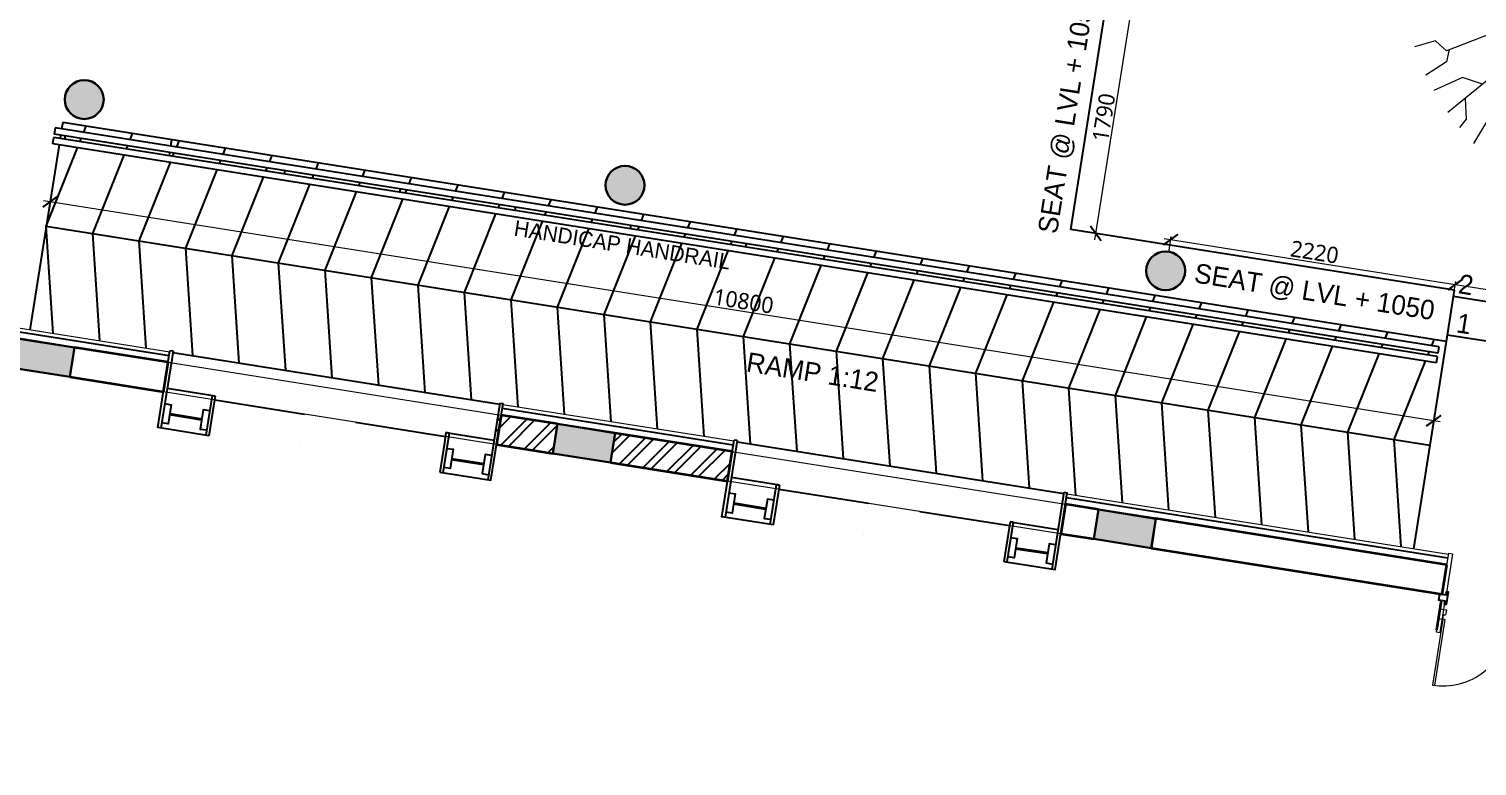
# Model space of a CAD drawing. Header units: millimetres. Extents: x 897770 to 1185420, y -692043 to -233237.
# Drawn here: x 938260 to 949425, y -295076 to -289390 of the extents above; entities that cross this region are included whole.
import ezdxf

# ---------------------------------------------------------------- set-up
doc = ezdxf.new("R2010")
doc.units = ezdxf.units.MM
doc.header["$MEASUREMENT"] = 0
doc.header["$PDMODE"] = 67
doc.linetypes.add('Dash', pattern=[6, 3, -3])
doc.layers.get('Defpoints').update_dxf_attribs({"color": 6})
for name, color, linetype in [('A-Anno Tags', 6, 'Continuous'), ('A-Elevation', 4, 'Continuous'), ('A-Steps', 3, 'Continuous'), ('A-Wall Patt', 8, 'Continuous'), ('A-Window', 4, 'Continuous'), ('S-Conc Patt', 9, 'Continuous')]:
    doc.layers.add(name, color=color, linetype=linetype)
for name, color, linetype, lineweight in [('A-Detail Lines', 8, 'Continuous', 25), ('A-Wall Sec', 1, 'Continuous', 30), ('column hatch', 12, 'Continuous', 5), ('ele l', 6, 'Continuous', 15), ('elevation', 4, 'Continuous', 13), ('S-Concrete', 40, 'Continuous', 30), ('ST CLADDING PLAN', 6, 'Continuous', 9), ('text', 7, 'Continuous', 5)]:
    doc.layers.add(name, color=color, linetype=linetype, lineweight=lineweight)
doc.layers.add('hatch', color=7, linetype='Continuous', lineweight=0, true_color=0x525252)
doc.styles.get("Standard").update_dxf_attribs({"font": 'trebuc.ttf'})
doc.dimstyles.new('ABLA_WD_L @ 50', dxfattribs={"dimscale": 50, "dimtxt": 2.5, "dimasz": 2, "dimexe": 0.5, "dimexo": 0.25, "dimgap": 0.3, "dimtad": 1, "dimdec": 0, "dimrnd": 5, "dimzin": 0, "dimdsep": 46, "dimtxsty": 'Standard', "dimblk": 'ARCHTICK', "dimcen": 0.2, "dimdle": 1, "dimclrd": 251, "dimclre": 8, "dimadec": 0, "dimazin": 0, "dimtfac": 1, "dimtdec": 0, "dimtofl": 0, "dimtmove": 0, "dimatfit": 0, "dimfxl": 2, "dimfxlon": 1, "dimtolj": 1, "dimtzin": 0, "dimlwd": -1, "dimlwe": -1, "dimarcsym": 0})

# ---------------------------------------------------------------- blocks, each defined once
blk = doc.blocks.new('block outer')
at = {"layer": 'S-Conc Patt'}
h = blk.add_hatch(color=256, dxfattribs=at)
edge = h.paths.add_edge_path()
edge.add_arc((837633, -295869), 150, 0, 360)
h = blk.add_hatch(color=256, dxfattribs=at)
edge = h.paths.add_edge_path()
edge.add_arc((841802, -296530), 150, 0, 360)
h = blk.add_hatch(color=256, dxfattribs=at)
edge = h.paths.add_edge_path()
edge.add_arc((845971, -297190), 150, 0, 360)
for points in [[(837114, -297711), (837558, -297781), (837522, -298008), (837078, -297938)], [(841283, -298371), (841727, -298441), (841691, -298668), (841247, -298598)], [(845452, -299031), (845896, -299102), (845860, -299329), (845416, -299258)]]:
    blk.add_hatch(color=256, dxfattribs=at).paths.add_polyline_path(points)
at = {"layer": 'S-Concrete'}
for points in [[(837114, -297711), (837558, -297781), (837522, -298008), (837078, -297938)], [(841283, -298371), (841727, -298441), (841691, -298668), (841247, -298598)], [(845452, -299031), (845896, -299102), (845860, -299329), (845416, -299258)]]:
    blk.add_lwpolyline(points, close=True, dxfattribs=at)
for centre in [(837633, -295869), (841802, -296530), (845971, -297190)]:
    blk.add_circle(centre, 150, dxfattribs=at)
blk = doc.blocks.new('_ArchTick')
at = {"color": 0, "linetype": 'ByBlock', "const_width": 0.15}
blk.add_lwpolyline([(-0.5, -0.5), (0.5, 0.5)], dxfattribs=at)
blk = doc.blocks.new('*D907')
at = {"layer": 'Defpoints', "color": 0, "transparency": 16777216}
for p in [(949256, -291362), (949242, -291455, 0), (951019, -291736, 0)]:
    blk.add_point(p, dxfattribs=at)
at = {"layer": 'text', "color": 251, "transparency": 16777216}
blk.add_line((951083, -291652), (949207, -291355), dxfattribs=at)
at = {"layer": 'text', "color": 8, "transparency": 16777216}
for p, q in [((949243, -291442), (949260, -291338)), ((951021, -291724), (951038, -291619))]:
    blk.add_line(p, q, dxfattribs=at)
at = {"layer": 'text', "color": 251, "transparency": 16777216, "xscale": 100, "yscale": 100, "zscale": 100}
for p, rotation in [((949256, -291362), 170.9999683760158), ((951034, -291644), 350.9999683760158)]:
    blk.add_blockref('_ArchTick', p, dxfattribs=dict(at, rotation=rotation))
at = {"layer": 'text', "color": 0, "transparency": 16777216, "insert": (950157, -291426), "char_height": 125, "attachment_point": 5, "rotation": 351}
blk.add_mtext('\\A1;1800', dxfattribs=at)
blk = doc.blocks.new('*D908')
at = {"layer": 'Defpoints', "color": 0, "transparency": 16777216}
for p in [(938520, -290111, 0), (938423, -290723), (949187, -291800, 0)]:
    blk.add_point(p, dxfattribs=at)
at = {"layer": 'text', "color": 251, "transparency": 16777216}
blk.add_line((949139, -292420), (938373, -290715), dxfattribs=at)
at = {"layer": 'text', "color": 8, "transparency": 16777216}
for p, q in [((938438, -290624), (938419, -290748)), ((949105, -292314), (949086, -292437))]:
    blk.add_line(p, q, dxfattribs=at)
at = {"layer": 'text', "color": 251, "transparency": 16777216, "xscale": 100, "yscale": 100, "zscale": 100}
for p, rotation in [((938423, -290723), 170.9999692956327), ((949090, -292412), 350.9999692956327)]:
    blk.add_blockref('_ArchTick', p, dxfattribs=dict(at, rotation=rotation))
at = {"layer": 'text', "color": 0, "transparency": 16777216, "insert": (943769, -291490), "char_height": 125, "attachment_point": 5, "rotation": 351}
blk.add_mtext('\\A1;10800', dxfattribs=at)
blk = doc.blocks.new('rhythyetrht')
at = {"layer": 'hatch', "color": 112, "true_color": 0x2fd06a}
for p, q in [((410565.4, 360572.9), (410534.2, 360803.2)), ((410609.6, 360734.8), (410601.3, 360814.7)), ((410719.9, 360742.2), (410703.8, 360826.3)), ((411036.2, 360676), (411040.4, 360815.5)), ((411097.1, 360484.9), (411188.2, 360786.8)), ((410359.5, 360462.4), (410258.6, 360722.3)), ((410411, 360595), (410348, 360754.8)), ((410675.8, 360683.3), (410609.6, 360734.8)), ((410675.8, 360683.3), (410719.9, 360742.2)), ((410683.1, 360219.5), (410675.8, 360683.3)), ((411099.6, 360493.4), (411036.2, 360676)), ((411286.3, 360639.1), (411309.2, 360751.7)), ((411374.6, 360572.9), (411441, 360700.4)), ((410256.5, 360403.5), (410091.5, 360643.6)), ((410536, 360477.2), (410411, 360595)), ((411315.8, 360572.9), (411286.3, 360639.1)), ((411455.5, 360491.9), (411522.2, 360661.6)), ((411521.7, 360491.9), (411622.4, 360605)), ((409991.7, 360425.6), (409894.7, 360515)), ((410050.5, 360433), (409957.5, 360560.9)), ((410536, 360477.2), (410565.4, 360572.9)), ((411220.1, 360418.3), (411315.8, 360572.9)), ((411315.8, 360572.9), (411374.6, 360572.9)), ((411705.6, 360462.4), (411759.6, 360509.8)), ((410050.5, 360433), (409991.7, 360425.6)), ((410308, 360182.7), (410050.5, 360433)), ((410344.8, 360374.1), (410359.5, 360462.4)), ((410823.8, 359307), (410536, 360477.2)), ((411139.1, 360358.7), (411097.1, 360484.9)), ((411136.1, 360348.5), (411220.1, 360418.3)), ((411183.4, 359969.2), (411455.5, 360491.9)), ((411455.5, 360491.9), (411521.7, 360491.9)), ((411705.6, 360374.1), (411705.6, 360462.4)), ((411779.2, 360344.6), (411858.9, 360425.5)), ((409851.9, 360226.8), (409702.6, 360339.3)), ((409859.3, 360315.2), (409753.4, 360391.8)), ((410344.8, 360374.1), (410256.5, 360403.5)), ((410580.2, 359895.5), (410344.8, 360374.1)), ((410823.8, 359307), (411139.1, 360358.7)), ((411484.9, 360226.8), (411705.6, 360374.1)), ((411702.2, 360371.8), (411779.2, 360344.6)), ((411845.4, 360241.6), (411945, 360339.2)), ((409851.9, 360226.8), (409859.3, 360315.2)), ((411814.7, 360140.7), (412014.1, 360258.8)), ((411823.3, 360145.9), (411845.4, 360241.6)), ((409866.6, 360109.1), (409581, 360189.1)), ((409874, 360050.2), (409851.9, 360226.8)), ((410452.3, 360155.4), (410308, 360182.7)), ((410622.1, 360127), (410683.1, 360219.5)), ((411295.9, 360185.3), (411484.9, 360226.8)), ((409726.8, 359991.3), (409509.7, 360078.8)), ((411492.3, 359947.1), (411823.3, 360145.9)), ((411801.3, 360013.3), (412102.7, 360135.8)), ((409557.7, 359932.4), (409456.2, 359979.4)), ((409874, 360050.2), (409726.8, 359991.3)), ((410043.2, 359947.1), (409874, 360050.2)), ((411667.6, 360052.3), (411801.3, 360013.3)), ((411992.5, 359858.7), (412192.7, 359977)), ((412073.4, 359983.9), (412150.8, 360056.5)), ((412075.1, 359907.5), (412073.4, 359983.9)), ((409623.9, 359829.3), (409557.7, 359932.4)), ((410197.6, 359549.5), (410043.2, 359947.1)), ((410687, 359863.3), (410580.2, 359895.5)), ((410988.6, 359856.8), (411183.4, 359969.2)), ((411352.5, 359630.5), (411492.3, 359947.1)), ((409528.2, 359785.1), (409400.7, 359852.3)), ((409628, 359827.8), (409528.2, 359785.1)), ((409844.5, 359748.3), (409623.9, 359829.3)), ((410087.8, 359832.3), (409844.5, 359748.3)), ((411941, 359733.6), (411992.5, 359858.7)), ((411558.5, 359586.3), (411941, 359733.6)), ((411936.1, 359731.7), (412044, 359682)), ((412044, 359682), (412280.4, 359755.4)), ((409454.7, 359637.9), (409347.4, 359685)), ((409550.3, 359520.1), (409454.7, 359637.9)), ((410823.8, 359307), (411352.5, 359630.5)), ((411358.9, 359644.8), (411558.5, 359586.3)), ((412144.2, 359713.1), (412213.2, 359660)), ((412213.2, 359660), (412301.4, 359680.2)), ((409373.8, 359527.4), (409318.5, 359545.1)), ((409511.2, 359568.3), (409373.8, 359527.4)), ((410823.8, 359307), (410197.6, 359549.5)), ((411654.1, 359623.1), (411896.9, 359512.7)), ((409654.9, 359498.3), (409447.3, 359358.1)), ((410079.9, 359409.6), (409550.3, 359520.1)), ((410274, 359519.9), (410079.9, 359409.6)), ((411896.9, 359512.7), (412330.4, 359537)), ((410083.1, 359411.4), (409888.7, 359247.7)), ((409447.3, 359358.1), (409300.7, 359359.1)), ((410823.8, 359307), (410057.9, 358916.4)), ((410823.8, 359307), (410683.1, 358739.7)), ((410823.8, 359307), (411816, 359152)), ((410823.8, 359307), (411389.3, 358607.1)), ((412154.4, 359232.9), (412205.8, 359306.6)), ((412205.8, 359306.6), (412347.8, 359306.6)), ((409410.5, 359218.2), (409302.9, 359209.6)), ((409506.2, 359152), (409410.5, 359218.2)), ((409888.7, 359247.7), (409506.2, 359152)), ((411524.3, 359197.5), (411852.8, 358842.7)), ((411816, 359152), (411889.5, 359225.6)), ((411889.5, 359225.6), (412154.4, 359232.9)), ((412029.2, 359229.5), (412095.5, 359122.5)), ((412158.1, 359238.4), (412344.3, 359203.1)), ((409506.2, 359152), (409447.3, 359048.9)), ((411823.3, 359159.3), (411941, 359004.7)), ((412095.5, 359122.5), (412328.9, 359067.8)), ((409447.3, 359048.9), (409327, 359020.7)), ((409991.7, 358960.5), (409572.4, 358798.6)), ((410057.9, 358916.4), (409991.7, 358960.5)), ((411941, 359004.7), (412297.2, 358917.5)), ((409506.2, 358857.5), (409378.9, 358822.4)), ((409572.4, 358798.6), (409506.2, 358857.5)), ((410057.9, 358916.4), (409991.7, 358761.7)), ((411130.7, 358927.3), (411139.2, 358548.2)), ((411852.8, 358842.7), (411977.8, 358798.6)), ((409589.1, 358805), (409572.4, 358732.3)), ((409991.7, 358761.7), (409580.5, 358425.7)), ((411859.7, 358840.3), (411970.4, 358607.1)), ((411977.8, 358798.6), (412073.4, 358828)), ((411982.5, 358800), (412193.7, 358639.1)), ((412073.4, 358828), (412243.9, 358753.9)), ((409572.4, 358732.3), (409447.8, 358651.9)), ((409915.9, 358699.8), (409859.3, 358445.2)), ((410683.1, 358739.7), (410543.4, 358636.6)), ((410683.1, 358739.7), (410911.2, 358246.4)), ((409668, 358636.6), (409496.8, 358557.7)), ((409788.8, 358596), (409668, 358636.6)), ((410543.4, 358636.6), (410381.5, 358577.7)), ((410543.4, 358636.6), (410594.9, 358430.4)), ((411389.3, 358607.1), (411543.8, 358570.3)), ((411389.3, 358607.1), (411411.4, 358305.3)), ((411970.4, 358607.1), (412124, 358512)), ((409684.6, 358510.8), (409690.1, 358386.3)), ((410381.5, 358577.7), (410153.5, 358216.9)), ((411139.2, 358548.2), (411279, 358055)), ((411543.8, 358570.3), (411786.5, 358408.4)), ((411559.1, 358560.1), (411580.6, 358349.5)), ((409859.3, 358445.2), (409735.4, 358240.2)), ((410594.9, 358430.4), (410513.9, 358018.2)), ((410832.6, 358416.3), (410771.4, 358239)), ((411667.7, 358487.6), (411816, 358474.6)), ((411786.5, 358408.4), (411779.2, 358268.5)), ((411786.5, 358408.4), (411961.8, 358293.3)), ((411816, 358474.6), (412037.6, 358385.5)), ((409690.1, 358386.3), (409649.6, 358335.5)), ((411580.6, 358349.5), (411770.9, 358113.1)), ((410771.4, 358239), (410695.9, 357788.4)), ((410911.2, 358246.4), (410933.2, 357959.3)), ((410911.2, 358246.4), (411165.8, 357821.9)), ((411411.8, 358305), (411389.3, 358187.5)), ((411411.4, 358305.3), (411507, 358253.7)), ((411507, 358253.7), (411648.8, 358025.6)), ((411779.2, 358268.5), (411863, 358192.3)), ((410043.2, 358187.5), (409961.5, 358050.5)), ((410154.6, 358211.2), (410043.2, 358187.5)), ((410153.5, 358216.9), (410175.6, 358099.1)), ((410552.1, 358212.3), (410403.6, 358113.9)), ((411389.3, 358187.5), (411533.8, 357958.5)), ((410175.6, 358099.1), (410109.7, 357960.7)), ((410403.6, 358113.9), (410295, 357877.7)), ((410923.6, 358085.4), (410867, 358003.4)), ((410256.5, 357988.7), (410202.6, 357915.4)), ((410351.4, 358000.4), (410256.5, 357988.7)), ((410523.5, 358005), (410422.4, 357836.8)), ((410513.9, 358018.2), (410572.8, 357937.2)), ((410867, 358003.4), (410815.4, 357783)), ((411279, 358055), (411367.3, 357996.1)), ((411279, 358055), (411311.1, 357863)), ((411367.3, 357996.1), (411418.2, 357903.7)), ((410572.8, 357937.2), (410541.5, 357809.4)), ((410936.9, 357955.6), (410919.2, 357786)), ((410933.2, 357959.3), (411028.9, 357863.5)), ((411028.9, 357863.5), (411045.5, 357799.2))]:
    blk.add_line(p, q, dxfattribs=at)
blk = doc.blocks.new('*D913')
at = {"layer": 'Defpoints', "color": 0, "transparency": 16777216}
for p in [(947024, -291255, 0), (949256, -291362), (949218, -291603, 0)]:
    blk.add_point(p, dxfattribs=at)
at = {"layer": 'text', "color": 251, "transparency": 16777216}
blk.add_line((947013, -291007), (949306, -291370), dxfattribs=at)
at = {"layer": 'text', "color": 8, "transparency": 16777216}
for p, q in [((947047, -291114), (947066, -290990)), ((949240, -291461), (949260, -291338))]:
    blk.add_line(p, q, dxfattribs=at)
at = {"layer": 'text', "color": 251, "transparency": 16777216, "xscale": 100, "yscale": 100, "zscale": 100}
for p, rotation in [((947062, -291015), 170.999968807597), ((949256, -291362), 350.999968807597)]:
    blk.add_blockref('_ArchTick', p, dxfattribs=dict(at, rotation=rotation))
at = {"layer": 'text', "color": 0, "transparency": 16777216, "insert": (948172, -291111), "char_height": 125, "attachment_point": 5, "rotation": 351}
blk.add_mtext('\\A1;2220', dxfattribs=at)
blk = doc.blocks.new('*D914')
at = {"layer": 'Defpoints', "color": 0, "transparency": 16777216}
for p in [(946571, -289170), (946765, -289201), (946291, -290937, 0)]:
    blk.add_point(p, dxfattribs=at)
at = {"layer": 'text', "color": 251, "transparency": 16777216}
blk.add_line((946477, -291017), (946773, -289151), dxfattribs=at)
at = {"layer": 'text', "color": 8, "transparency": 16777216}
for p, q in [((946666, -289185), (946789, -289205)), ((946386, -290952), (946510, -290971))]:
    blk.add_line(p, q, dxfattribs=at)
at = {"layer": 'text', "color": 251, "transparency": 16777216, "xscale": 100, "yscale": 100, "zscale": 100}
for p, rotation in [((946765, -289201), 80.99997136543332), ((946485, -290967), 260.9999713654334)]:
    blk.add_blockref('_ArchTick', p, dxfattribs=dict(at, rotation=rotation))
at = {"layer": 'text', "color": 0, "transparency": 16777216, "insert": (946547, -290072), "char_height": 125, "attachment_point": 5, "rotation": 81}
blk.add_mtext('\\A1;1790', dxfattribs=at)
blk = doc.blocks.new('Big Door Garbage')
at = {"layer": 'A-Detail Lines', "lineweight": 18}
for centre, radius, start, end in [((-12515, 128703), 515, 270, 3.8969), ((-11085, 128703), 915, 177.8078, 270)]:
    blk.add_arc(centre, radius, start, end, dxfattribs=at)
at = {"layer": 'ele l', "lineweight": 18}
for p, q in [((-12550, 128778), (-12500, 128778)), ((-12550, 128703), (-12550, 128778)), ((-12515, 128738), (-12500, 128738)), ((-12515, 128703), (-12515, 128738)), ((-12500, 128778), (-12500, 128738)), ((-11100, 128778), (-11100, 128738)), ((-11050, 128778), (-11100, 128778)), ((-11085, 128738), (-11100, 128738)), ((-11085, 128703), (-11085, 128738)), ((-11050, 128703), (-11050, 128778)), ((-12550, 128703), (-12515, 128703)), ((-12515, 128703), (-12515, 128188)), ((-12499, 128703), (-12515, 128703)), ((-12499, 128703), (-12499, 128188)), ((-11101, 128703), (-11101, 127788)), ((-11101, 128703), (-11085, 128703)), ((-11050, 128703), (-11085, 128703)), ((-11085, 128703), (-11085, 127788))]:
    blk.add_line(p, q, dxfattribs=at)
blk = doc.blocks.new('EGRERGRT')
at = {"layer": 'A-Anno Tags'}
for p, q in [((926984, -289617, 0), (926392, -289523, 0)), ((926984, -289617, 0), (926988, -289592, 0)), ((926564, -289905, 0), (926337, -289869, 0)), ((926643, -289917, 0), (926337, -289869, 0)), ((926639, -289942, 0), (926560, -289929, 0)), ((926643, -289917, 0), (926639, -289942, 0))]:
    blk.add_line(p, q, dxfattribs=at)
at = {"layer": 'A-Detail Lines'}
blk.add_line((926560, -289929, 0), (926333, -289893, 0), dxfattribs=at)
at = {"layer": 'A-Detail Lines', "elevation": 0}
blk.add_lwpolyline([(926639, -289942), (926698, -289571)], dxfattribs=at)
at = {"layer": 'A-Window', "color": 2, "lineweight": 40}
blk.add_line((926458, -289837, 0), (926498, -289590, 0), dxfattribs=at)
at = {"layer": 'A-Window', "elevation": 0}
for points in [[(926333, -289893), (926396, -289498), (926988, -289592)], [(926580, -289553), (926572, -289602), (926424, -289579), (926431, -289529)], [(926525, -289898), (926533, -289849), (926384, -289825), (926377, -289875)]]:
    blk.add_lwpolyline(points, dxfattribs=at)

msp = doc.modelspace()

# ---------------------------------------------------------------- hatches: boundary and pattern name
at = {"layer": 'A-Wall Patt'}
h = msp.add_hatch(dxfattribs=at)
h.set_pattern_fill('ANSI32', color=256, scale=400, style=0)
h.set_pattern_definition([(45, (1e-09, 85389.03), (-106.066017, 106.066017), []), (45, (70.71, 85389.03), (-106.066017, 106.066017), [])])
h.paths.add_polyline_path([(943681.7, -292649.6), (942780.2, -292506.8), (942744.2, -292734), (943645.7, -292876.8)])
h.paths.add_polyline_path([(941876.8, -292363.8), (941840.9, -292590.9), (942299.8, -292663.6), (942335.8, -292436.4)])

# ---------------------------------------------------------------- linework, layer by layer
at = {"layer": 'A-Anno Tags'}
for p, q in [((938462.5, -290152.4, 0), (938454.7, -290201.8, 0)), ((949129.6, -291841.9, 0), (938462.5, -290152.4, 0)), ((938519.7, -290110.9, 0), (938511.9, -290160.2, 0)), ((938443, -290275.9, 0), (938450.8, -290226.5, 0)), ((949110, -291965.4, 0), (938443, -290275.9, 0)), ((949117.8, -291916, 0), (938450.8, -290226.5, 0)), ((949121.8, -291891.3, 0), (938454.7, -290201.8, 0)), ((938504.1, -290209.6, 0), (938500.2, -290234.3, 0)), ((938492.4, -290283.7, 0), (938266.3, -291710.9, 0)), ((938393, -290910.9, 0), (949060.1, -292600.4, 0)), ((951019.4, -291736.2, 0), (949241.5, -291454.7, 0)), ((949186.8, -291800.4, 0), (948933.4, -293400.4, 0)), ((949129.6, -291841.9, 0), (949121.8, -291891.3, 0)), ((950972.4, -292032.5, 0), (949194.6, -291751, 0)), ((949117.8, -291916, 0), (949110, -291965.4, 0))]:
    msp.add_line(p, q, dxfattribs=at)
at = {"layer": 'A-Anno Tags', "elevation": 0}
for points in [[(938681.9, -290187.2), (938700.9, -290139.5)], [(938653.4, -290258.6), (938662.9, -290234.8)], [(938447.5, -291739.6), (938393, -290910.9), (938634.4, -290306.2)]]:
    msp.add_lwpolyline(points, dxfattribs=at)
at = {"layer": 'A-Detail Lines'}
for p, q in [((939340.9, -291911.5, 0), (937679.4, -291648.3, 0)), ((939691.8, -292250.5, 0), (940383.6, -292360.1, 0)), ((943689.9, -292600.3, 0), (941909.4, -292318.3, 0)), ((940778.7, -292422.7, 0), (941470.5, -292532.3, 0)), ((944040.8, -292939.4, 0), (944732.6, -293048.9, 0)), ((949200.3, -293473.1, 0), (946258.4, -293007.1, 0)), ((945127.7, -293111.5, 0), (945819.5, -293221.1, 0))]:
    msp.add_line(p, q, dxfattribs=at)
at = {"layer": 'A-Detail Lines', "elevation": 0}
for points in [[(939040.3, -290243.9), (939059.3, -290196.3)], [(939398.7, -290300.7), (939417.7, -290253.1)], [(938805.9, -291796.4), (938751.4, -290967.6), (938992.8, -290363)], [(939011.8, -290315.3), (939021.3, -290291.5)], [(939370.2, -290372.1), (939379.7, -290348.3)], [(939757.1, -290357.4), (939776.1, -290309.8)], [(940115.5, -290414.2), (940134.5, -290366.6)], [(939164.3, -291853.1), (939109.8, -291024.4), (939351.2, -290419.7)], [(939522.6, -291909.9), (939468.2, -291081.2), (939709.6, -290476.5)], [(939728.6, -290428.9), (939738.1, -290405.1)], [(940086.9, -290485.6), (940096.4, -290461.8)], [(940473.8, -290471), (940492.8, -290423.4)], [(940832.2, -290527.7), (940851.2, -290480.1)], [(939881, -291966.7), (939826.6, -291137.9), (940067.9, -290533.2)], [(940239.4, -292023.4), (940185, -291194.7), (940426.3, -290590)], [(940445.3, -290542.4), (940454.8, -290518.6)], [(940803.7, -290599.2), (940813.2, -290575.4)], [(941190.6, -290584.5), (941209.6, -290536.9)], [(941549, -290641.3), (941568, -290593.7)], [(940597.8, -292080.2), (940543.4, -291251.5), (940784.7, -290646.8)], [(940956.2, -292136.9), (940901.7, -291308.2), (941143.1, -290703.5)], [(941162.1, -290655.9), (941171.6, -290632.1)], [(941520.5, -290712.7), (941530, -290688.9)], [(941907.4, -290698), (941926.4, -290650.4)], [(942265.8, -290754.8), (942284.8, -290707.2)], [(941314.6, -292193.7), (941260.1, -291365), (941501.5, -290760.3)], [(941673, -292250.5), (941618.5, -291421.7), (941859.9, -290817.1)], [(941878.9, -290769.4), (941888.4, -290745.6)], [(942237.3, -290826.2), (942246.8, -290802.4)], [(942624.2, -290811.6), (942643.2, -290763.9)], [(942982.6, -290868.3), (943001.6, -290820.7)], [(942031.4, -292307.2), (941976.9, -291478.5), (942218.3, -290873.8)], [(942389.7, -292364), (942335.3, -291535.3), (942576.7, -290930.6)], [(942595.7, -290883), (942605.2, -290859.2)], [(942954, -290939.7), (942963.5, -290915.9)], [(943340.9, -290925.1), (943359.9, -290877.5)], [(943699.3, -290981.8), (943718.3, -290934.2)], [(942748.1, -292420.8), (942693.7, -291592), (942935, -290987.4)], [(943106.5, -292477.5), (943052.1, -291648.8), (943293.4, -291044.1)], [(943312.4, -290996.5), (943321.9, -290972.7)], [(943670.8, -291053.3), (943680.3, -291029.5)], [(944057.7, -291038.6), (944076.7, -290991)], [(944416.1, -291095.4), (944435.1, -291047.8)], [(943464.9, -292534.3), (943410.5, -291705.6), (943651.8, -291100.9)], [(943823.3, -292591), (943768.8, -291762.3), (944010.2, -291157.6)], [(944029.2, -291110), (944038.7, -291086.2)], [(944387.6, -291166.8), (944397.1, -291143)], [(944774.5, -291152.1), (944793.5, -291104.5)], [(945132.9, -291208.9), (945151.9, -291161.3)], [(944181.7, -292647.8), (944127.2, -291819.1), (944368.6, -291214.4)], [(944540.1, -292704.6), (944485.6, -291875.9), (944727, -291271.2)], [(944746, -291223.6), (944755.5, -291199.7)], [(945104.4, -291280.3), (945113.9, -291256.5)], [(945491.3, -291265.7), (945510.3, -291218)], [(945849.6, -291322.4), (945868.7, -291274.8)], [(944898.5, -292761.3), (944844, -291932.6), (945085.4, -291327.9)], [(945256.8, -292818.1), (945202.4, -291989.4), (945443.7, -291384.7)], [(945462.8, -291337.1), (945472.3, -291313.3)], [(945821.1, -291393.8), (945830.6, -291370)], [(946208, -291379.2), (946227, -291331.6)], [(946566.4, -291435.9), (946585.4, -291388.3)], [(945615.2, -292874.9), (945560.8, -292046.1), (945802.1, -291441.5)], [(945973.6, -292931.6), (945919.2, -292102.9), (946160.5, -291498.2)], [(946179.5, -291450.6), (946189, -291426.8)], [(946537.9, -291507.4), (946547.4, -291483.6)], [(946924.8, -291492.7), (946943.8, -291445.1)], [(947283.2, -291549.5), (947302.2, -291501.9)], [(946332, -292988.4), (946277.6, -292159.7), (946518.9, -291555)], [(946690.4, -293045.2), (946635.9, -292216.4), (946877.3, -291611.7)], [(946896.3, -291564.1), (946905.8, -291540.3)], [(947254.7, -291620.9), (947264.2, -291597.1)], [(947641.6, -291606.2), (947660.6, -291558.6)], [(948000, -291663), (948019, -291615.4)], [(947048.8, -293101.9), (946994.3, -292273.2), (947235.7, -291668.5)], [(947407.2, -293158.7), (947352.7, -292330), (947594.1, -291725.3)], [(947613.1, -291677.7), (947622.6, -291653.9)], [(947971.5, -291734.4), (947981, -291710.6)], [(948358.4, -291719.8), (948377.4, -291672.2)], [(948716.7, -291776.5), (948735.7, -291728.9)], [(947765.6, -293215.4), (947711.1, -292386.7), (947952.5, -291782)], [(948123.9, -293272.2), (948069.5, -292443.5), (948310.8, -291838.8)], [(948329.9, -291791.2), (948339.4, -291767.4)], [(948688.2, -291847.9), (948697.7, -291824.1)], [(949075.1, -291833.3), (949094.1, -291785.7)], [(948482.3, -293329), (948427.9, -292500.2), (948669.2, -291895.6)], [(948840.7, -293385.7), (948786.3, -292557), (949027.6, -291952.3)], [(949046.6, -291904.7), (949056.1, -291880.9)]]:
    msp.add_lwpolyline(points, dxfattribs=at)
at = {"layer": 'A-Elevation', "elevation": 0}
for points in [[(939369.9, -291885.7), (941889.4, -292284.7)], [(943718.9, -292574.5), (946238.4, -292973.6)]]:
    msp.add_lwpolyline(points, dxfattribs=at)
at = {"layer": 'A-Steps'}
for p, q in [((946291.5, -290936.8), (946571.3, -289170.2)), ((949186.8, -291800.4, 0), (938519.7, -290110.9, 0)), ((938538.7, -290215.1, 0), (938534.8, -290239.8, 0)), ((939359.3, -290243.8, 0), (939351.5, -290293.2, 0)), ((939343.6, -290342.6, 0), (939339.7, -290367.3, 0)), ((940232.6, -290483.4, 0), (940228.6, -290508.1, 0)), ((941121.5, -290624.2, 0), (941117.6, -290648.9, 0)), ((942010.4, -290765, 0), (942006.5, -290789.7, 0)), ((942899.3, -290905.8, 0), (942895.4, -290930.4, 0)), ((949249.4, -291405.3, 0), (946291.5, -290936.8, 0)), ((943788.2, -291046.5, 0), (943784.3, -291071.2, 0)), ((949249.4, -291405.3, 0), (949186.8, -291800.4, 0))]:
    msp.add_line(p, q, dxfattribs=at)
at = {"layer": 'A-Steps', "extrusion": (7.87506e-09, 3.28019e-08, 1), "elevation": 0}
msp.add_lwpolyline([(949190, -293729.6), (949202.4, -293731.6), (949186.7, -293830.3), (949174.4, -293828.4), (949178.3, -293803.7), (949128.9, -293795.9), (949136.7, -293746.5), (949186.1, -293754.3)], close=True, dxfattribs=at)
at = {"layer": 'A-Wall Sec', "lineweight": 35}
for p, q in [((943681.7, -292649.6, 0), (942780.2, -292506.8, 0)), ((942744.2, -292734, 0), (943645.7, -292876.8, 0)), ((943645.7, -292876.8, 0), (943681.7, -292649.6, 0)), ((949192.5, -293522.4, 0), (946949.3, -293167.2, 0)), ((946913.4, -293394.3, 0), (949156.5, -293749.6, 0)), ((949156.5, -293749.6, 0), (949192.5, -293522.4, 0)), ((949148.7, -293799, 0), (949112.7, -294026.2, 0))]:
    msp.add_line(p, q, dxfattribs=at)
at = {"layer": 'A-Wall Sec', "lineweight": 35, "elevation": 0}
for points in [[(938575.1, -292073.7), (939296.7, -292188), (939332.7, -291960.8), (938611.1, -291846.5)], [(942335.8, -292436.4), (941901.5, -292367.7), (941865.6, -292594.8), (942299.8, -292663.6)], [(946504.9, -293096.8), (946250.6, -293056.5), (946214.6, -293283.7), (946468.9, -293323.9)]]:
    msp.add_lwpolyline(points, dxfattribs=at)
at = {"layer": 'A-Window', "elevation": 0}
for points in [[(940369.5, -292449), (940369.5, -292449)], [(940346.1, -292597.2), (940346, -292597.2)], [(944718.5, -293137.8), (944718.5, -293137.8)], [(944695.1, -293286), (944695, -293286)], [(945805.4, -293310), (945805.4, -293310)]]:
    msp.add_lwpolyline(points, dxfattribs=at)
at = {"layer": 'column hatch'}
for p, q in [((939296.7, -292188, 0), (939332.7, -291960.8, 0)), ((939332.7, -291960.8, 0), (941901.5, -292367.7, 0)), ((943645.7, -292876.8, 0), (939296.7, -292188, 0)), ((941901.5, -292367.7, 0), (946250.6, -293056.5, 0)), ((946214.6, -293283.7, 0), (943645.7, -292876.8, 0))]:
    msp.add_line(p, q, dxfattribs=at)
at = {"layer": 'S-Concrete', "elevation": 0}
for points in [[(938166.6, -291776.1), (938611.1, -291846.5), (938575.1, -292073.7), (938130.7, -292003.3)], [(942335.8, -292436.4), (942780.2, -292506.8), (942744.2, -292734), (942299.8, -292663.6)], [(946504.9, -293096.8), (946949.3, -293167.2), (946913.4, -293394.3), (946468.9, -293323.9)]]:
    msp.add_lwpolyline(points, close=True, dxfattribs=at)
at = {"layer": 'ST CLADDING PLAN'}
for p, q in [((939345.6, -291881.8, 0), (937681.7, -291618.3, 0)), ((943694.6, -292570.7, 0), (941914, -292288.7, 0)), ((949205, -293443.4, 0), (946263.1, -292977.5, 0))]:
    msp.add_line(p, q, dxfattribs=at)
at = {"layer": 'ST CLADDING PLAN', "elevation": 0}
for points in [[(949206.5, -293433.5), (949236.2, -293438.2), (949186.1, -293754.3), (949156.5, -293749.6), (949206.5, -293433.5)], [(949110.3, -294040.9), (949140, -294045.6), (949178.3, -293803.7), (949148.7, -293799), (949110.3, -294040.9)]]:
    msp.add_lwpolyline(points, close=True, dxfattribs=at)

# ---------------------------------------------------------------- block references
at = {"layer": 'A-Detail Lines', "xscale": 0.9999979646912204, "yscale": 0.9999979646912204, "zscale": 0.9999979646912204, "rotation": 350.9999692973631}
msp.add_blockref('Big Door Garbage', (941388.6, -423018.5, 0), dxfattribs=at)
at = {"layer": 'elevation', "linetype": 'Dash', "ltscale": 0.5}
msp.add_blockref('block outer', (101053, 5934.5, 0), dxfattribs=at)
at = {"layer": 'hatch', "color": 112, "true_color": 0x2fd06a, "xscale": 1.280000000027939, "yscale": 1.280000000027939, "zscale": 1.280000000027939}
msp.add_blockref('rhythyetrht', (424936.7, -748819.6, 0), dxfattribs=at)
at = {"layer": 'text', "rotation": 90}
for p in [(649754.7, -1218860.2, 0), (654103.7, -1219549, 0)]:
    msp.add_blockref('EGRERGRT', p, dxfattribs=at)
at = {"layer": 'text', "xscale": -1, "rotation": 251.9999385957846}
for p in [(930877.9, -1263385.9, 0), (935226.9, -1264074.7, 0)]:
    msp.add_blockref('EGRERGRT', p, dxfattribs=at)

# ---------------------------------------------------------------- texts
at = {"layer": 'A-Anno Tags', "width": 2149.587, "attachment_point": 1}
for s, insert, char_height, rotation in [('\\pi179.13;{\\fCentury Gothic|b0|i0|c0|p34;SEAT @ LVL + 1050}', (946008.9, -291129.6), 150, 80.99997), ('\\pi207.46;{\\fCentury Gothic|b0|i0|c0|p34;HANDICAP HANDRAIL}', (941806.8, -290831.9), 120, 350.99997), ('\\pi179.13;{\\fCentury Gothic|b0|i0|c0|p34;SEAT @ LVL + 1050}', (947083.2, -291167.8), 150, 350.99997), ('\\pi1023.9;{\\fCentury Gothic|b0|i0|c0|p34;2}', (948285.5, -291119), 150, 350.99997), ('\\pi1055.6;{\\fCentury Gothic|b0|i0|c0|p34;1}', (948238.6, -291415.3), 150, 350.99997), ('\\pi558.36;{\\fCentury Gothic|b0|i0|c0|p34;RAMP 1:12}', (943255.7, -291795), 150, 350.99997)]:
    msp.add_mtext(s, dxfattribs=dict(at, insert=insert, char_height=char_height, rotation=rotation))

# ---------------------------------------------------------------- dimensions: what is measured, and where the dimension line sits
at = {"layer": 'text'}
for p1, p2, distance, picture, middle in [((946291.5, -290936.8, 0), (946571.3, -289170.2), -195.9, '*D914', (946547, -290071.8)), ((949186.8, -291800.4, 0), (938519.7, -290110.9, 0), 619.6, '*D908', (943768.6, -291489.9)), ((947024.3, -291255.4, 0), (949218.1, -291602.8, 0), 243.4, '*D913', (948171.6, -291111.1)), ((951019.4, -291736.2, 0), (949241.5, -291454.7, 0), -93.4, '*D907', (950157.4, -291425.6))]:
    dim = msp.add_aligned_dim(p1=p1, p2=p2, distance=distance, dimstyle='ABLA_WD_L @ 50', dxfattribs=at)
    dim.commit()
    dim.dimension.update_dxf_attribs({"geometry": picture, "text_midpoint": middle})

doc.saveas('drawing.dxf')
